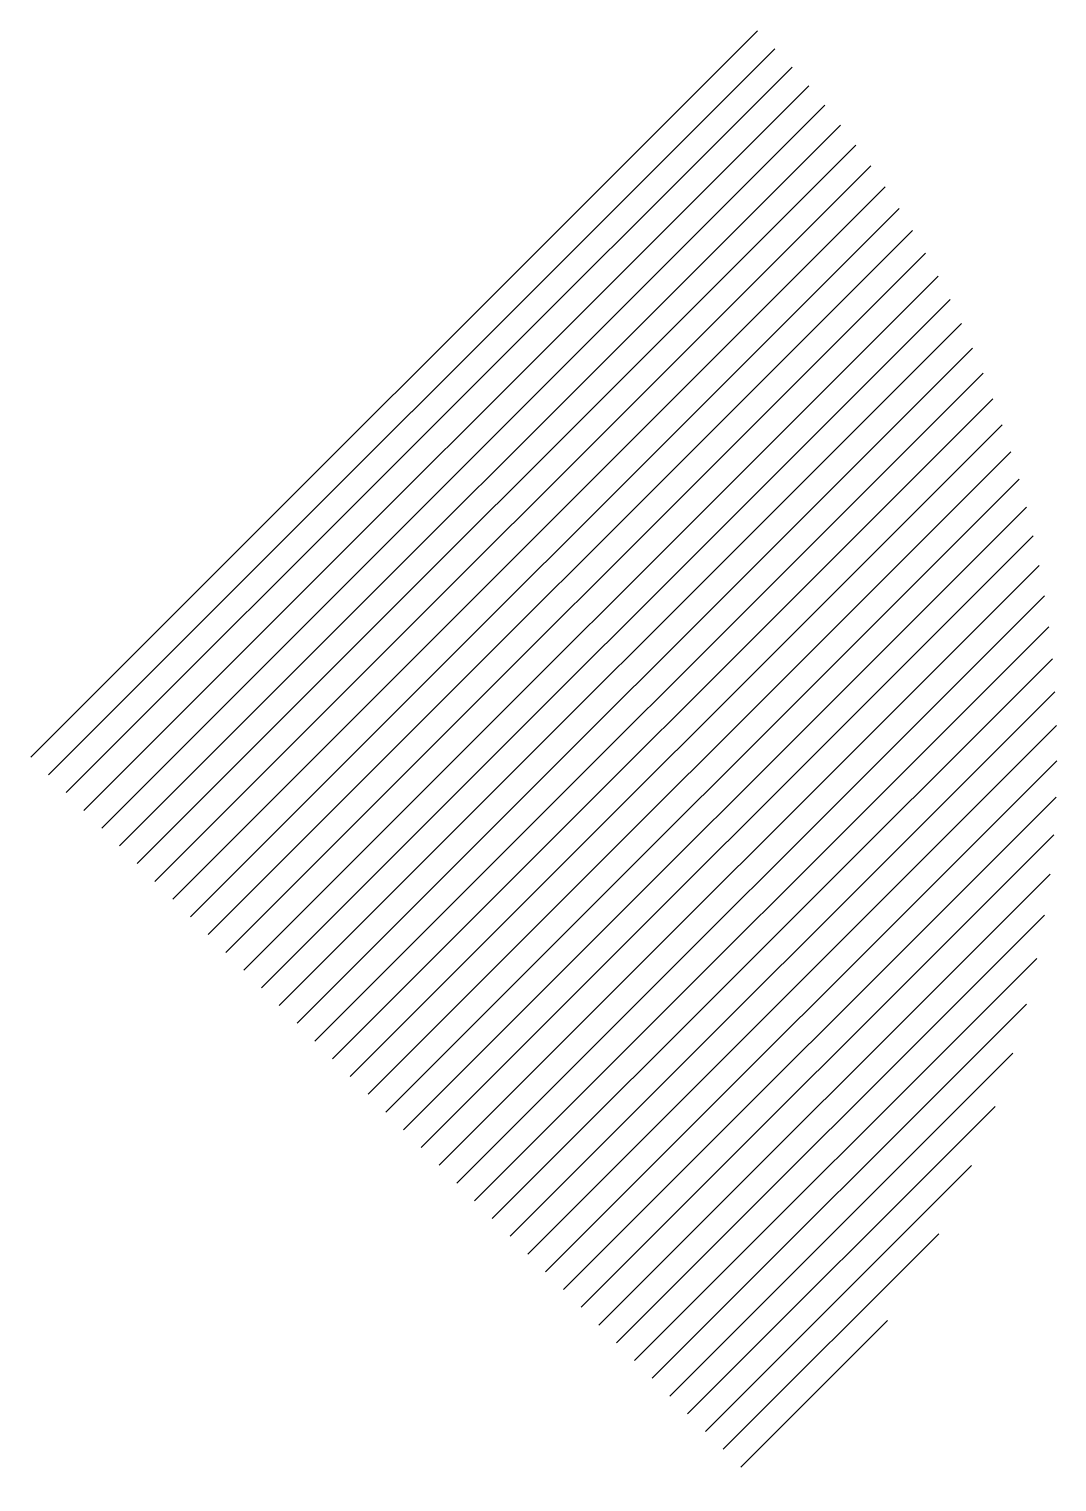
# Model space of a CAD drawing. Extents: x 2708.0506 to 2708.1039, y 1254.0407 to 1254.1161.
import ezdxf

# ---------------------------------------------------------------- set-up
doc = ezdxf.new("R2010")
doc.units = 0
doc.header["$LTSCALE"] = 96
doc.header["$MEASUREMENT"] = 0
doc.layers.get('0').update_dxf_attribs({"linetype": 'CONTINUOUS'})

msp = doc.modelspace()

# ---------------------------------------------------------------- hatches: boundary and pattern name
h = msp.add_hatch()
h.set_pattern_fill('ANSI31', color=256, scale=0.010417, style=0)
h.set_pattern_definition([(45, (2679.8044011, 1240.9777567), (-0.000920711955, 0.000920711955), [])])
h.paths.add_polyline_path([(2708.050556, 1254.078368), (2708.088244, 1254.04068, 0.198912), (2708.103855, 1254.078368, 0.198912), (2708.088244, 1254.116056)])

doc.saveas('drawing.dxf')
